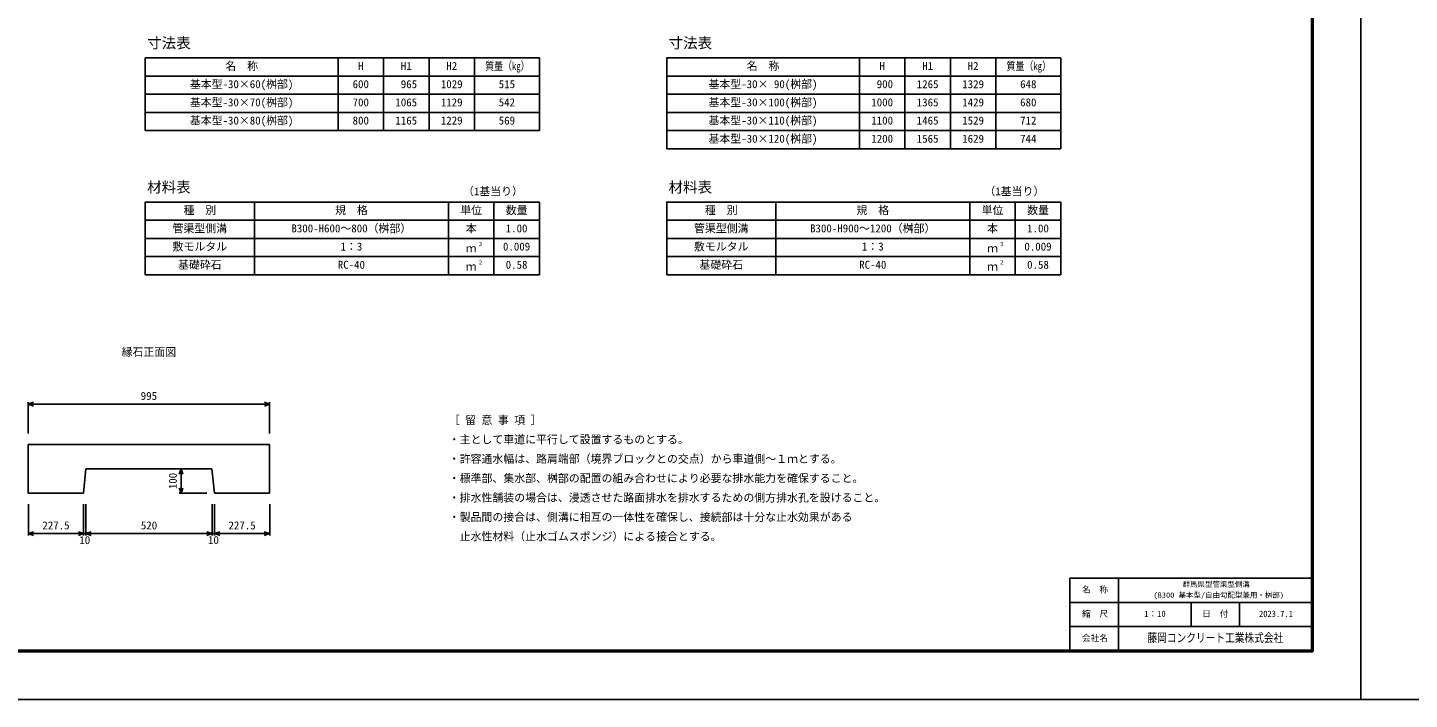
# Model space of a CAD drawing. Units: millimetres, scale not verified. Extents: x -12600 to 12600, y -5940 to 5940.
# Drawn here: x -9698 to -4000, y -5940 to -3169 of the extents above; entities that cross this region are included whole.
import ezdxf
from ezdxf.enums import TextEntityAlignment as Align

# ---------------------------------------------------------------- set-up
doc = ezdxf.new("R2010")
doc.units = ezdxf.units.MM
doc.header["$LTSCALE"] = 40
for name, color, linetype, lineweight in [('0-0_DIM', 7, 'Continuous', 25), ('0-1_Defpoints', 5, 'Continuous', 25), ('0-3_HYO', 3, 'Continuous', 25), ('0-4_HYO2', 4, 'Continuous', 25), ('0-5_OUTLINE', 3, 'Continuous', 25), ('0-7_TXT', 7, 'Continuous', 25), ('0-8_WAKU', 3, 'Continuous', 25), ('0-9_WAKU-LINE', 7, 'Continuous', 25)]:
    doc.layers.add(name, color=color, linetype=linetype, lineweight=lineweight)
doc.layers.add('0-A_WAKU-TXT', color=7, linetype='Continuous')
doc.styles.add('ＭＳ ゴシック', font='')
doc.styles.get('ＭＳ ゴシック').set_extended_font_data('MS Gothic')

msp = doc.modelspace()

# ---------------------------------------------------------------- linework, layer by layer
at = {"layer": '0-0_DIM'}
for p, q in [((-9694.93, -4714.8), (-9694.93, -4843.3)), ((-9694.93, -4714.8), (-9694.93, -4843.3)), ((-8699.93, -4722.3), (-9694.93, -4722.3)), ((-8699.93, -4714.8), (-8699.93, -4843.3)), ((-9065.02, -5089.3), (-9065.02, -4989.3)), ((-9072.52, -5089.3), (-8958.43, -5089.3)), ((-9694.43, -5263.8), (-9694.43, -5135.3)), ((-9466.93, -5263.8), (-9466.93, -5135.3)), ((-9456.93, -5263.8), (-9456.93, -5135.3)), ((-8936.93, -5263.8), (-8936.93, -5135.3)), ((-8926.93, -5263.8), (-8926.93, -5135.3)), ((-8699.43, -5263.8), (-8699.43, -5135.3)), ((-9694.43, -5256.3), (-9466.93, -5256.3))]:
    msp.add_line(p, q, dxfattribs=at)
for points in [[(-9673.79, -4729.99), (-9694.93, -4722.3), (-9673.79, -4714.6)], [(-8721.07, -4729.99), (-8699.93, -4722.3), (-8721.07, -4714.6)], [(-9072.71, -5010.44), (-9065.02, -4989.3), (-9057.32, -5010.44)], [(-9072.71, -5068.16), (-9065.02, -5089.3), (-9057.32, -5068.16)], [(-9673.29, -5248.6), (-9694.43, -5256.3), (-9673.29, -5263.99)], [(-9488.07, -5248.6), (-9466.93, -5256.3), (-9488.07, -5263.99)], [(-9466.93, -5256.3), (-9456.93, -5256.3), (-8936.93, -5256.3), (-8926.93, -5256.3), (-8699.43, -5256.3)], [(-9435.79, -5248.6), (-9456.93, -5256.3), (-9435.79, -5263.99)], [(-8959.07, -5248.6), (-8937.93, -5256.3), (-8959.07, -5263.99)], [(-8904.79, -5248.6), (-8925.93, -5256.3), (-8904.79, -5263.99)], [(-8721.57, -5248.6), (-8700.43, -5256.3), (-8721.57, -5263.99)]]:
    msp.add_lwpolyline(points, dxfattribs=at)
at = {"layer": '0-1_Defpoints'}
for points in [[(-4200, -5940), (12600, -5940), (12600, 5940), (-4200, 5940)], [(-12600, -5940), (-4200, -5940), (-4200, 0), (-12600, 0)]]:
    msp.add_lwpolyline(points, close=True, dxfattribs=at)
at = {"layer": '0-3_HYO'}
for p, q in [((-8417.5, -3293.87), (-8417.5, -3593.87)), ((-8230, -3293.87), (-8230, -3593.87)), ((-8042.5, -3293.87), (-8042.5, -3593.87)), ((-7855, -3293.87), (-7855, -3593.87)), ((-6267.5, -3293.87), (-6267.5, -3668.87)), ((-6080, -3293.87), (-6080, -3668.87)), ((-5892.5, -3293.87), (-5892.5, -3668.87)), ((-5705, -3293.87), (-5705, -3668.87)), ((-9212.5, -3368.87), (-7587.5, -3368.87)), ((-7062.5, -3368.87), (-5437.5, -3368.87)), ((-8762.5, -3888.65), (-8762.5, -4188.65)), ((-7962.5, -3888.65), (-7962.5, -4188.65)), ((-7775, -3888.65), (-7775, -4188.65)), ((-6612.5, -3888.65), (-6612.5, -4188.65)), ((-5812.5, -3888.65), (-5812.5, -4188.65)), ((-5625, -3888.65), (-5625, -4188.65)), ((-9212.5, -3963.65), (-7587.5, -3963.65)), ((-7062.5, -3963.65), (-5437.5, -3963.65))]:
    msp.add_line(p, q, dxfattribs=at)
for points in [[(-9212.5, -3593.87), (-7587.5, -3593.87), (-7587.5, -3293.87), (-9212.5, -3293.87)], [(-7062.5, -3668.87), (-5437.5, -3668.87), (-5437.5, -3293.87), (-7062.5, -3293.87)], [(-9212.5, -4188.65), (-7587.5, -4188.65), (-7587.5, -3888.65), (-9212.5, -3888.65)], [(-7062.5, -4188.65), (-5437.5, -4188.65), (-5437.5, -3888.65), (-7062.5, -3888.65)]]:
    msp.add_lwpolyline(points, close=True, dxfattribs=at)
at = {"layer": '0-4_HYO2'}
for p, q in [((-9212.5, -3443.87), (-7587.5, -3443.87)), ((-7062.5, -3443.87), (-5437.5, -3443.87)), ((-9212.5, -3518.87), (-7587.5, -3518.87)), ((-7062.5, -3518.87), (-5437.5, -3518.87)), ((-7062.5, -3593.87), (-5437.5, -3593.87)), ((-9212.5, -4038.65), (-7587.5, -4038.65)), ((-7062.5, -4038.65), (-5437.5, -4038.65)), ((-9212.5, -4113.65), (-7587.5, -4113.65)), ((-7062.5, -4113.65), (-5437.5, -4113.65))]:
    msp.add_line(p, q, dxfattribs=at)
at = {"layer": '0-5_OUTLINE'}
for p, q in [((-9694.93, -4889.3), (-8699.93, -4889.3)), ((-9694.93, -5089.3), (-9694.93, -4889.3)), ((-8699.93, -4889.3), (-8699.93, -5089.3)), ((-9467.43, -5089.3), (-9457.43, -4989.3)), ((-9457.43, -4989.3), (-8937.43, -4989.3)), ((-8937.43, -4989.3), (-8927.43, -5089.3)), ((-9694.93, -5089.3), (-9467.43, -5089.3)), ((-8927.43, -5089.3), (-8699.93, -5089.3))]:
    msp.add_line(p, q, dxfattribs=at)
at = {"layer": '0-8_WAKU'}
for p, q in [((-5400, -5440), (-4400, -5440)), ((-5400, -5740), (-5400, -5440))]:
    msp.add_line(p, q, dxfattribs=at)
at = {"layer": '0-8_WAKU', "lineweight": 50}
msp.add_lwpolyline([(-12400, -5740), (-4400, -5740), (-4400, -200), (-12400, -200)], close=True, dxfattribs=at)
at = {"layer": '0-9_WAKU-LINE'}
for p, q in [((-5200, -5740), (-5200, -5440)), ((-5400, -5540), (-4400, -5540)), ((-4900, -5640), (-4900, -5540)), ((-4700, -5640), (-4700, -5540)), ((-5400, -5640), (-4400, -5640))]:
    msp.add_line(p, q, dxfattribs=at)

# ---------------------------------------------------------------- texts
at = {"layer": '0-0_DIM', "style": 'ＭＳ ゴシック'}
for s, p in [('995', (-9231.18, -4714.8)), ('227.5', (-9636.93, -5248.8)), ('520', (-9230.68, -5248.8)), ('227.5', (-8869.43, -5248.8)), ('10', (-9484.43, -5309.43)), ('10', (-8953.93, -5309.12))]:
    msp.add_text(s, height=32.99, dxfattribs=at).set_placement(p, align=Align.BOTTOM_LEFT)
msp.add_text('100', height=32.99, rotation=90, dxfattribs=at).set_placement((-9072.52, -5073.05), align=Align.BOTTOM_LEFT)
at = {"layer": '0-7_TXT', "style": 'ＭＳ ゴシック'}
for s, height, p in [('寸法表', 43.99, (-9205, -3267.62)), ('寸法表', 43.99, (-7055, -3267.62)), ('名\u3000称', 32.99, (-8882.5, -3353.87)), ('H', 32.99, (-8335, -3353.87)), ('H1', 32.99, (-8158.75, -3353.87)), ('H2', 32.99, (-7971.25, -3353.87)), ('名\u3000称', 32.99, (-6732.5, -3353.87)), ('H', 32.99, (-6185, -3353.87)), ('H1', 32.99, (-6008.75, -3353.87)), ('H2', 32.99, (-5821.25, -3353.87)), ('基本型-30×60(桝部)', 32.99, (-9028.75, -3428.87)), ('600', 32.99, (-8357.5, -3428.87)), (' 965', 32.99, (-8181.25, -3428.87)), ('1029', 32.99, (-7993.75, -3428.87)), ('515', 32.99, (-7755, -3428.87)), ('基本型-30× 90(桝部)', 32.99, (-6890, -3428.87)), (' 900', 32.99, (-6218.75, -3428.87)), ('1265', 32.99, (-6031.25, -3428.87)), ('1329', 32.99, (-5843.75, -3428.87)), ('648', 32.99, (-5605, -3428.87)), ('基本型-30×70(桝部)', 32.99, (-9028.75, -3503.87)), ('700', 32.99, (-8357.5, -3503.87)), ('1065', 32.99, (-8181.25, -3503.87)), ('1129', 32.99, (-7993.75, -3503.87)), ('542', 32.99, (-7755, -3503.87)), ('基本型-30×100(桝部)', 32.99, (-6890, -3503.87)), ('1000', 32.99, (-6218.75, -3503.87)), ('1365', 32.99, (-6031.25, -3503.87)), ('1429', 32.99, (-5843.75, -3503.87)), ('680', 32.99, (-5605, -3503.87)), ('基本型-30×80(桝部)', 32.99, (-9028.75, -3578.87)), ('基本型-30×110(桝部)', 32.99, (-6890, -3578.87)), ('800', 32.99, (-8357.5, -3578.87)), ('1165', 32.99, (-8181.25, -3578.87)), ('1229', 32.99, (-7993.75, -3578.87)), ('569', 32.99, (-7755, -3578.87)), ('1100', 32.99, (-6218.75, -3578.87)), ('1465', 32.99, (-6031.25, -3578.87)), ('1529', 32.99, (-5843.75, -3578.87)), ('712', 32.99, (-5605, -3578.87)), ('基本型-30×120(桝部)', 32.99, (-6890, -3653.87)), ('1200', 32.99, (-6218.75, -3653.87)), ('1565', 32.99, (-6031.25, -3653.87)), ('1629', 32.99, (-5843.75, -3653.87)), ('744', 32.99, (-5605, -3653.87)), ('材料表', 43.99, (-9205, -3862.4)), ('材料表', 43.99, (-7055, -3862.4)), ('（1基当り）', 32.99, (-7902.5, -3870.65)), ('（1基当り）', 32.99, (-5752.5, -3870.65)), ('種\u3000別', 32.99, (-9055, -3948.65)), ('規\u3000格', 32.99, (-8430, -3948.65)), ('単位', 32.99, (-7913.75, -3948.65)), ('数量', 32.99, (-7726.25, -3948.65)), ('種\u3000別', 32.99, (-6905, -3948.65)), ('規\u3000格', 32.99, (-6280, -3948.65)), ('単位', 32.99, (-5763.75, -3948.65)), ('数量', 32.99, (-5576.25, -3948.65)), ('管渠型側溝', 32.99, (-9100, -4023.65)), ('B300-H600～800（桝部）', 32.99, (-8610, -4023.65)), ('本', 32.99, (-7891.25, -4023.65)), ('1.00', 32.99, (-7726.25, -4023.65)), ('管渠型側溝', 32.99, (-6950, -4023.65)), ('B300-H900～1200（桝部）', 32.99, (-6471.25, -4023.65)), ('本', 32.99, (-5741.25, -4023.65)), ('1.00', 32.99, (-5576.25, -4023.65)), ('敷モルタル', 32.99, (-9100, -4098.65)), ('1：3', 32.99, (-8407.5, -4098.65)), ('ｍ', 32.99, (-7891.25, -4106.15)), ('３', 16.5, (-7842.09, -4075.87)), ('0.009', 32.99, (-7737.5, -4098.65)), ('敷モルタル', 32.99, (-6950, -4098.65)), ('1：3', 32.99, (-6257.5, -4098.65)), ('ｍ', 32.99, (-5741.25, -4106.15)), ('３', 16.5, (-5692.09, -4075.87)), ('0.009', 32.99, (-5587.5, -4098.65)), ('基礎砕石', 32.99, (-9077.5, -4173.65)), ('RC-40', 32.99, (-8418.75, -4173.65)), ('ｍ', 32.99, (-7891.25, -4181.15)), ('２', 16.5, (-7842.09, -4150.87)), ('0.58', 32.99, (-7726.25, -4173.65)), ('基礎砕石', 32.99, (-6927.5, -4173.65)), ('RC-40', 32.99, (-6268.75, -4173.65)), ('ｍ', 32.99, (-5741.25, -4181.15)), ('２', 16.5, (-5692.09, -4150.87)), ('0.58', 32.99, (-5576.25, -4173.65)), ('縁石正面図', 32.99, (-9309.93, -4533.7)), ('［ 留 意 事 項 ］', 32.99, (-7961.08, -4814.42)), ('・主として車道に平行して設置するものとする。', 32.99, (-7961.08, -4894.42)), ('・許容通水幅は、路肩端部（境界ブロックとの交点）から車道側～１ｍとする。', 32.99, (-7961.08, -4974.42)), ('・標準部、集水部、桝部の配置の組み合わせにより必要な排水能力を確保すること。', 32.99, (-7961.08, -5054.42)), ('・排水性舗装の場合は、浸透させた路面排水を排水するための側方排水孔を設けること。', 32.99, (-7961.08, -5134.42)), ('・製品間の接合は、側溝に相互の一体性を確保し、接続部は十分な止水効果がある', 32.99, (-7961.08, -5214.42)), ('\u3000止水性材料（止水ゴムスポンジ）による接合とする。', 32.99, (-7961.08, -5294.42))]:
    msp.add_text(s, height=height, dxfattribs=at).set_placement(p, align=Align.BOTTOM_LEFT)
at = {"layer": '0-7_TXT', "style": 'ＭＳ ゴシック', "width": 0.8}
for p in [(-7811.25, -3353.87), (-5661.25, -3353.87)]:
    msp.add_text('質量（kg）', height=32.99, dxfattribs=at).set_placement(p, align=Align.BOTTOM_LEFT)
at = {"layer": '0-A_WAKU-TXT', "style": 'ＭＳ ゴシック'}
for s, height, p in [('群馬県型管渠型側溝', 21.99, (-4935, -5482.5)), ('名\u3000称', 25.66, (-5350.05, -5507.5)), ('(B300 基本型/自由勾配型兼用・桝部)', 21.99, (-5055, -5527.5)), ('縮\u3000尺', 25.66, (-5350.05, -5607.5)), ('1：10', 25.66, (-5093.25, -5607.5)), ('日\u3000付', 25.66, (-4854.05, -5607.5)), ('2023.7.1', 25.66, (-4620, -5607.5)), ('会社名', 25.66, (-5350.05, -5707.5))]:
    msp.add_text(s, height=height, dxfattribs=at).set_placement(p, align=Align.BOTTOM_LEFT)
at = {"layer": '0-A_WAKU-TXT', "style": 'ＭＳ ゴシック', "width": 0.8}
msp.add_text('藤岡コンクリート工業株式会社', height=36.66, dxfattribs=at).set_placement((-5080, -5715), align=Align.BOTTOM_LEFT)

doc.saveas('drawing.dxf')
